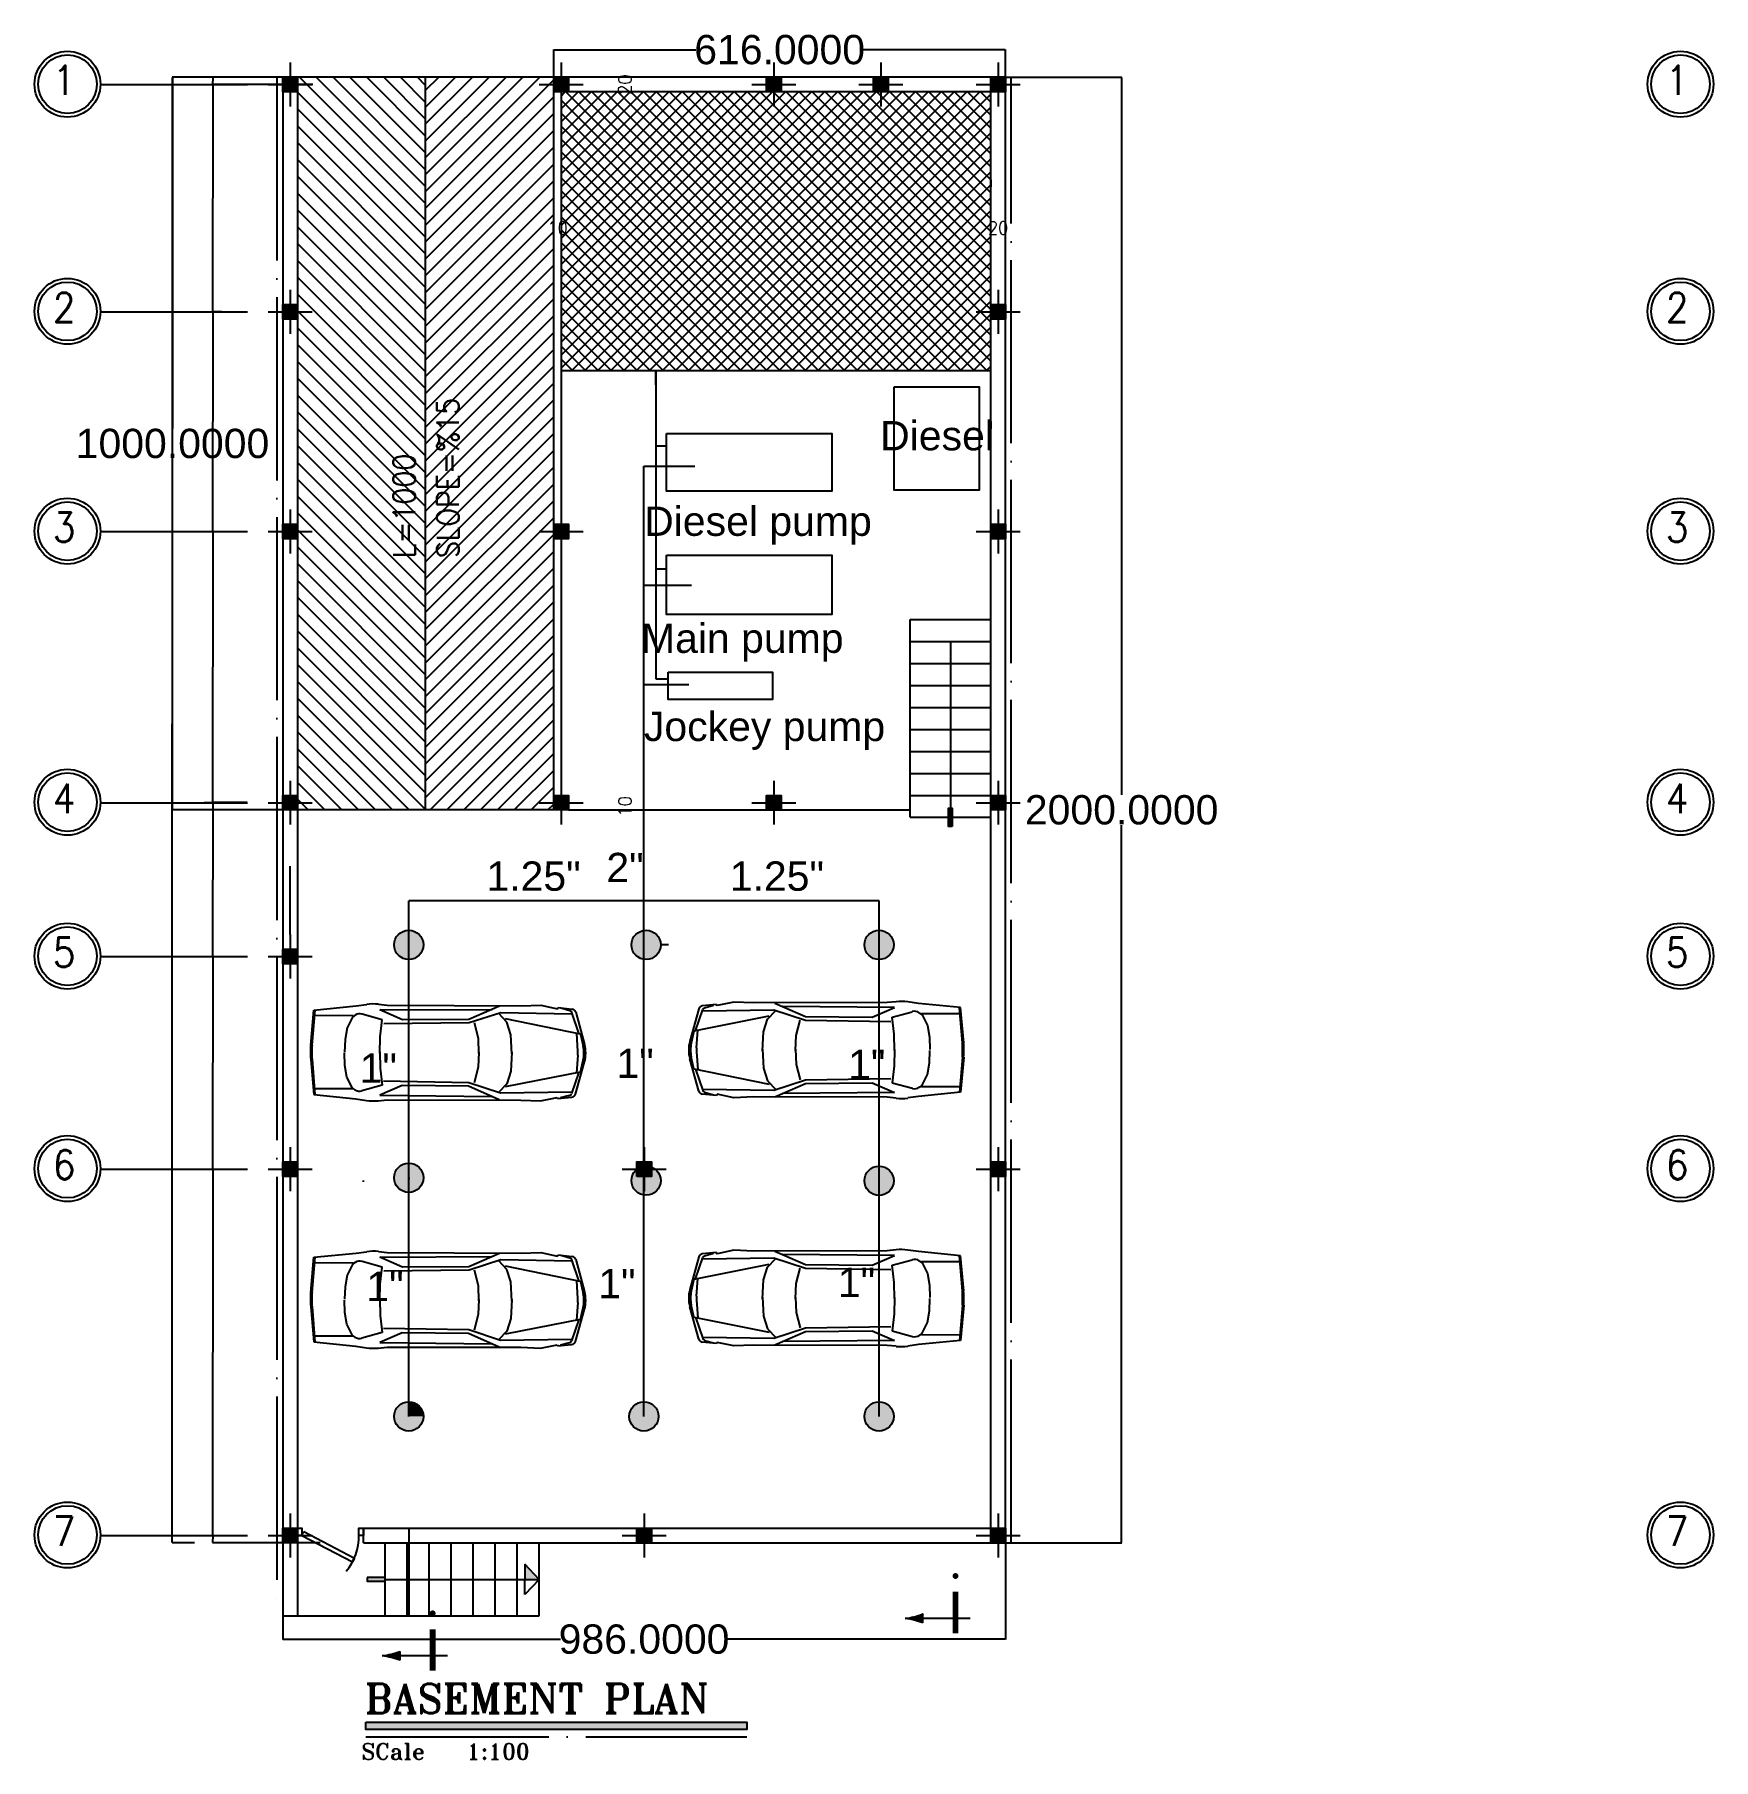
# Model space of a CAD drawing. Header units: millimetres. Extents: x 0 to 12169, y 6 to 10142.
# Drawn here: x 0 to 2291, y 3575 to 5929 of the extents above; entities that cross this region are included whole.
import ezdxf

# ---------------------------------------------------------------- set-up
doc = ezdxf.new("R2010")
doc.units = ezdxf.units.MM
doc.header["$LTSCALE"] = 50
doc.header["$MEASUREMENT"] = 0
doc.linetypes.add('AXIS', pattern=[6, 5, -0.5, 0, -0.5])
doc.linetypes.add('DASHED', pattern=[0.75, 0.5, -0.25])
for name, color, linetype in [('1', 8, 'AXIS'), ('10', 10, 'Continuous'), ('2', 4, 'Continuous'), ('33', 62, 'Continuous'), ('4', 136, 'Continuous'), ('5', 5, 'Continuous'), ('6', 60, 'Continuous'), ('CAR', 161, 'Continuous'), ('DIM', 8, 'Continuous'), ('DOR', 3, 'Continuous'), ('ETC', 2, 'Continuous'), ('HACH', 140, 'Continuous'), ('TXT', 2, 'Continuous'), ('TXT-1', 2, 'Continuous')]:
    doc.layers.add(name, color=color, linetype=linetype)
doc.styles.add('ROMANS', font='ROMANS.shx', dxfattribs={"width": 0.9})
doc.styles.add('ROMANT', font='romant', dxfattribs={"height": 20})
doc.styles.get("Standard").update_dxf_attribs({"font": 'arial.ttf'})
doc.dimstyles.new('dim1.100', dxfattribs={"dimscale": 100, "dimtxt": 0.18, "dimasz": 0.1, "dimexe": 0.1, "dimexo": 0.1, "dimgap": 0.09, "dimtad": 1, "dimzin": 12, "dimdsep": 46, "dimtxsty": 'ROMANS', "dimblk1": 'OBLIQUE', "dimblk2": 'OBLIQUE', "dimsah": 1, "dimcen": 0.1, "dimdle": 0.05, "dimclrd": 256, "dimclre": 12, "dimclrt": 4, "dimadec": 0, "dimazin": 0, "dimtfac": 1, "dimtix": 1, "dimtofl": 0, "dimtmove": 0, "dimatfit": 0, "dimldrblk": 'OBLIQUE', "dimfxl": 1, "dimtolj": 1, "dimtzin": 0, "dimarcsym": 0})
doc.dimstyles.get("Standard").update_dxf_attribs({"dimtxt": 0.18, "dimasz": 0.18, "dimexe": 0.18, "dimexo": 0.0625, "dimgap": 0.09, "dimtad": 0, "dimtih": 1, "dimtoh": 1, "dimdec": 4, "dimzin": 0, "dimdsep": 46, "dimtxsty": 'Standard', "dimcen": 0.09, "dimadec": 0, "dimazin": 0, "dimtfac": 1, "dimtdec": 4, "dimtofl": 0, "dimtmove": 0, "dimatfit": 3, "dimfxl": 1, "dimtolj": 1, "dimtzin": 0, "dimarcsym": 0})

# ---------------------------------------------------------------- blocks, each defined once
blk = doc.blocks.new('CARP5')
at = {"layer": 'CAR'}
for p, q in [((-150.4, 52.6), (-169.9, 50.6)), ((-166.7, 48.1), (-154.4, 51.5)), ((-149.8, 50.5), (-150.4, 52.6)), ((-127.1, 55.7), (-149.8, 51)), ((-100, 54.6), (-127.1, 55.7)), ((82.4, 55.1), (-100, 54.6)), ((-70.8, 54.3), (-28.9, 36.1)), ((92.4, 48.6), (-60.6, 49.9)), ((61.7, 35.2), (92.4, 48.6)), ((94.5, 56.3), (82.4, 55.1)), ((125.1, 53.9), (110.6, 56)), ((182.5, 48.2), (125.1, 53.9)), ((184.9, 0.1), (180.8, 48.1)), ((186.7, 0.1), (182.5, 48.2)), ((-174.7, 46.5), (-186.8, 2.3)), ((-183.3, 15.9), (-78.9, 36.9)), ((-179.4, 16.5), (-169.2, 45.7)), ((-169.4, 43.9), (-72.5, 45.4)), ((-86.3, 15.3), (-80.9, 32.6)), ((-80.9, 32.6), (-69.6, 44.3)), ((-72.5, 45.4), (-29.2, 31.2)), ((-42, 10.1), (-36.4, 31.3)), ((-29.2, 31.2), (87.3, 29.5)), ((-28.9, 36.1), (61.7, 35.2)), ((89.3, 35.1), (116.6, 42.7)), ((91.9, 11.8), (89.3, 35.1)), ((116.8, 42.8), (116.8, 42.8)), ((126.1, 41.3), (129.9, 38.8)), ((129.1, 40.3), (181.1, 40.4)), ((129.1, 40.3), (137.2, 24)), ((137.2, 24), (140, 8.1)), ((-181.4, 16.2), (-184.9, -0.1)), ((-177.7, -6.8), (-176.2, 17.3)), ((-87.8, -10.8), (-86.3, 15.3)), ((-42.8, -10.5), (-42, 10.1)), ((92.2, -10.3), (91.9, 11.8)), ((139.9, 8.1), (140.7, -9)), ((-174.7, -65.6), (-186.8, -21.5)), ((-181.4, -35.4), (-184.9, -19)), ((-177.7, -12.3), (-176.2, -36.4)), ((-87.8, -8.4), (-86.3, -34.5)), ((-42.8, -8.6), (-42, -29.2)), ((92.2, -8.9), (91.9, -31)), ((140, -27.2), (140.7, -10.1)), ((184.9, -19.3), (180.8, -67.3)), ((186.7, -19.3), (182.5, -67.3)), ((-183.3, -35), (-78.9, -56.1)), ((-179.4, -35.6), (-169.2, -64.9)), ((-86.3, -34.5), (-80.9, -51.7)), ((-42, -29.2), (-36.4, -50.4)), ((91.9, -31), (89.3, -54.3)), ((129.1, -59.4), (137.2, -43.1)), ((137.2, -43.1), (140, -27.2)), ((-150.4, -71.7), (-169.9, -69.7)), ((-169.4, -63), (-72.5, -64.5)), ((-166.7, -67.3), (-154.4, -70.7)), ((-149.8, -69.7), (-150.4, -71.7)), ((-127.1, -74.9), (-149.8, -70.1)), ((-80.9, -51.7), (-69.6, -63.5)), ((-72.5, -64.5), (-29.2, -50.3)), ((-70.8, -73.5), (-28.9, -55.2)), ((92.4, -67.7), (-60.6, -69)), ((-29.2, -50.3), (87.3, -48.6)), ((-28.9, -55.2), (61.7, -54.4)), ((61.7, -54.4), (92.4, -67.7)), ((89.3, -54.3), (116.8, -61.9)), ((182.5, -67.3), (125.1, -73)), ((126.1, -60.4), (129.9, -57.9)), ((129.1, -59.4), (181.1, -59.6)), ((-100, -73.7), (-127.1, -74.9)), ((82.4, -74.2), (-100, -73.7)), ((94.5, -75.4), (82.4, -74.2)), ((125.1, -73), (110.6, -75.1))]:
    blk.add_line(p, q, dxfattribs=at)
for centre, radius, start, end in [((-169.3, 45), 5.63, 95.8102, 164.6615), ((-165.7, 44.5), 3.75, 105.4862, 160.7894), ((101.1, -11), 67.6, 81.9284, 95.6257), ((119.9, 31.9), 11.3, 56.264, 106.8198), ((-143.4, -9.6), 45.1, 164.6615, 195.3385), ((72.7, -9.6), 112.6, 355.0592, 4.9408), ((74.5, -9.6), 112.6, 355.0592, 4.9408), ((-140.9, -9.6), 45.1, 167.9052, 192.0948), ((-132.7, -9.6), 45.1, 176.4735, 183.5265), ((-169.3, -64.1), 5.63, 195.3385, 264.1898), ((-165.7, -63.6), 3.75, 199.2106, 254.5138), ((119.9, -51.1), 11.3, 254.4694, 303.7359), ((101.1, -8.2), 67.6, 264.3743, 278.0716)]:
    blk.add_arc(centre, radius, start, end, dxfattribs=at)
blk = doc.blocks.new('*D54')
at = {"layer": 'DEFPOINTS', "color": 0, "transparency": 16777216}
for p in [(188, 5870.9), (218.3, 5870.9), (218.3, 3870.9)]:
    blk.add_point(p, dxfattribs=at)
at = {"layer": 'DIM', "color": 0, "lineweight": -2, "transparency": 16777216}
for p, q in [((218.2, 5870.9), (187.8, 5870.9)), ((188, 5870.7), (188, 4988.9)), ((188, 3871.1), (188, 4988.6)), ((218.2, 3870.9), (187.8, 3870.9))]:
    blk.add_line(p, q, dxfattribs=at)
at = {"layer": 'DIM', "color": 0, "transparency": 16777216}
for points in [[(188, 5870.7), (188.1, 5870.7), (188, 5870.9)], [(188, 3871.1), (188.1, 3871.1), (188, 3870.9)]]:
    blk.add_solid(points, dxfattribs=at)
at = {"layer": 'DIM', "color": 0, "transparency": 16777216, "insert": (188, 4988.8), "char_height": 0.18, "attachment_point": 5}
blk.add_mtext('\\A1;2000.0000', dxfattribs=at)
blk = doc.blocks.new('*D55')
at = {"layer": 'DEFPOINTS', "color": 0, "transparency": 16777216}
for p in [(231.7, 3880.9), (243.3, 3870.9), (390.1, 3870.9)]:
    blk.add_point(p, dxfattribs=at)
at = {"layer": 'DIM', "color": 0, "lineweight": -2, "transparency": 16777216}
for p, q in [((231.7, 3880.9), (243.4, 3880.9)), ((390, 3870.9), (243.1, 3870.9)), ((243.3, 3880.7), (243.3, 3876.1)), ((243.3, 3871.1), (243.3, 3875.7))]:
    blk.add_line(p, q, dxfattribs=at)
at = {"layer": 'DIM', "color": 0, "transparency": 16777216}
for points in [[(243.2, 3880.7), (243.3, 3880.7), (243.3, 3880.9)], [(243.2, 3871.1), (243.3, 3871.1), (243.3, 3870.9)]]:
    blk.add_solid(points, dxfattribs=at)
at = {"layer": 'DIM', "color": 0, "transparency": 16777216, "insert": (243.3, 3875.9), "char_height": 0.18, "attachment_point": 5}
blk.add_mtext('\\A1;10.0000', dxfattribs=at)
blk = doc.blocks.new('st')
at = {"layer": '2'}
h = blk.add_hatch(color=256, dxfattribs=at)
h.paths.add_polyline_path([(0, 10), (0, 0), (10, 0), (10, 10)])
h.paths.add_polyline_path([(-10, 10), (-10, 0), (0, 0), (0, 10)])
h.paths.add_polyline_path([(-10, 0), (-10, -10), (0, -10), (0, 0)])
h.paths.add_polyline_path([(0, 0), (0, -10), (10, -10), (10, 0)])
at = {"layer": '10'}
for p, q in [((0, 30), (0, -30)), ((-30, 0), (30, 0))]:
    blk.add_line(p, q, dxfattribs=at)
at = {"layer": '4'}
blk.add_lwpolyline([(-10, -10), (-10, 10), (10, 10), (10, -10)], close=True, dxfattribs=at)
blk = doc.blocks.new('*D56')
at = {"layer": 'DEFPOINTS', "color": 0, "transparency": 16777216}
for p in [(231.7, 4380.9), (231.7, 3880.9), (243.3, 3880.9)]:
    blk.add_point(p, dxfattribs=at)
at = {"layer": 'DIM', "color": 0, "lineweight": -2, "transparency": 16777216}
for p, q in [((231.7, 4380.9), (243.4, 4380.9)), ((243.3, 4380.7), (243.3, 4131.1)), ((243.3, 3881.1), (243.3, 4130.7)), ((231.7, 3880.9), (243.4, 3880.9))]:
    blk.add_line(p, q, dxfattribs=at)
at = {"layer": 'DIM', "color": 0, "transparency": 16777216}
for points in [[(243.2, 4380.7), (243.3, 4380.7), (243.3, 4380.9)], [(243.2, 3881.1), (243.3, 3881.1), (243.3, 3880.9)]]:
    blk.add_solid(points, dxfattribs=at)
at = {"layer": 'DIM', "color": 0, "transparency": 16777216, "insert": (243.3, 4130.9), "char_height": 0.18, "attachment_point": 5}
blk.add_mtext('\\A1;500.0000', dxfattribs=at)
blk = doc.blocks.new('*D57')
at = {"layer": 'DEFPOINTS', "color": 0, "transparency": 16777216}
for p in [(380.1, 5870.9), (243.3, 5860.9), (380.1, 5860.9)]:
    blk.add_point(p, dxfattribs=at)
at = {"layer": 'DIM', "color": 0, "lineweight": -2, "transparency": 16777216}
for p, q in [((380, 5870.9), (243.1, 5870.9)), ((243.3, 5870.7), (243.3, 5866.1)), ((243.3, 5861.1), (243.3, 5865.7)), ((380, 5860.9), (243.1, 5860.9))]:
    blk.add_line(p, q, dxfattribs=at)
at = {"layer": 'DIM', "color": 0, "transparency": 16777216}
for points in [[(243.2, 5870.7), (243.3, 5870.7), (243.3, 5870.9)], [(243.2, 5861.1), (243.3, 5861.1), (243.3, 5860.9)]]:
    blk.add_solid(points, dxfattribs=at)
at = {"layer": 'DIM', "color": 0, "transparency": 16777216, "insert": (243.3, 5865.9), "char_height": 0.18, "attachment_point": 5}
blk.add_mtext('\\A1;10.0000', dxfattribs=at)
blk = doc.blocks.new('*D60')
at = {"layer": 'DEFPOINTS', "color": 0, "transparency": 16777216}
for p in [(231.7, 5250.9), (231.7, 4880.9), (243.3, 4880.9)]:
    blk.add_point(p, dxfattribs=at)
at = {"layer": 'DIM', "color": 0, "lineweight": -2, "transparency": 16777216}
for p, q in [((231.7, 5250.9), (243.4, 5250.9)), ((243.3, 5250.7), (243.3, 5066.1)), ((243.3, 4881.1), (243.3, 5065.7)), ((231.7, 4880.9), (243.4, 4880.9))]:
    blk.add_line(p, q, dxfattribs=at)
at = {"layer": 'DIM', "color": 0, "transparency": 16777216}
for points in [[(243.2, 5250.7), (243.3, 5250.7), (243.3, 5250.9)], [(243.2, 4881.1), (243.3, 4881.1), (243.3, 4880.9)]]:
    blk.add_solid(points, dxfattribs=at)
at = {"layer": 'DIM', "color": 0, "transparency": 16777216, "insert": (243.3, 5065.9), "char_height": 0.18, "attachment_point": 5}
blk.add_mtext('\\A1;370.0000', dxfattribs=at)
blk = doc.blocks.new('*D242')
at = {"layer": 'DEFPOINTS', "color": 0, "transparency": 16777216}
for p in [(243.3, 4880.9), (290.5, 4880.9), (231.7, 4670.9)]:
    blk.add_point(p, dxfattribs=at)
at = {"layer": 'DIM', "color": 0, "lineweight": -2, "transparency": 16777216}
for p, q in [((290.5, 4880.9), (243.1, 4880.9)), ((243.3, 4880.7), (243.3, 4776.1)), ((243.3, 4671.1), (243.3, 4775.7)), ((231.7, 4670.9), (243.4, 4670.9))]:
    blk.add_line(p, q, dxfattribs=at)
at = {"layer": 'DIM', "color": 0, "transparency": 16777216}
for points in [[(243.2, 4880.7), (243.3, 4880.7), (243.3, 4880.9)], [(243.2, 4671.1), (243.3, 4671.1), (243.3, 4670.9)]]:
    blk.add_solid(points, dxfattribs=at)
at = {"layer": 'DIM', "color": 0, "transparency": 16777216, "insert": (243.3, 4775.9), "char_height": 0.18, "attachment_point": 5}
blk.add_mtext('\\A1;210.0000', dxfattribs=at)
blk = doc.blocks.new('*D243')
at = {"layer": 'DEFPOINTS', "color": 0, "transparency": 16777216}
for p in [(231.7, 4670.9), (231.7, 4380.9), (243.3, 4380.9)]:
    blk.add_point(p, dxfattribs=at)
at = {"layer": 'DIM', "color": 0, "lineweight": -2, "transparency": 16777216}
for p, q in [((231.7, 4670.9), (243.4, 4670.9)), ((243.3, 4670.7), (243.3, 4526.1)), ((243.3, 4381.1), (243.3, 4525.7)), ((231.7, 4380.9), (243.4, 4380.9))]:
    blk.add_line(p, q, dxfattribs=at)
at = {"layer": 'DIM', "color": 0, "transparency": 16777216}
for points in [[(243.2, 4670.7), (243.3, 4670.7), (243.3, 4670.9)], [(243.2, 4381.1), (243.3, 4381.1), (243.3, 4380.9)]]:
    blk.add_solid(points, dxfattribs=at)
at = {"layer": 'DIM', "color": 0, "transparency": 16777216, "insert": (243.3, 4525.9), "char_height": 0.18, "attachment_point": 5}
blk.add_mtext('\\A1;290.0000', dxfattribs=at)
blk = doc.blocks.new('*D82')
at = {"layer": 'DEFPOINTS', "color": 0, "transparency": 16777216}
for p in [(823.8, 5870.9), (823.8, 5850.9), (823.8, 5850.9)]:
    blk.add_point(p, dxfattribs=at)
at = {"layer": 'DIM', "color": 4, "transparency": 16777216, "insert": (805.8, 5860.9), "char_height": 18, "attachment_point": 5, "rotation": 90, "style": 'ROMANS'}
blk.add_mtext('\\A1;20', dxfattribs=at)
blk = doc.blocks.new('_OBLIQUE')
at = {"color": 0, "linetype": 'ByBlock'}
blk.add_line((-0.5, -0.5), (0.5, 0.5), dxfattribs=at)
blk = doc.blocks.new('*D83')
at = {"layer": 'DEFPOINTS', "color": 0, "transparency": 16777216}
for p in [(708.8, 5647.2), (718.8, 5647.2), (718.8, 5647.2)]:
    blk.add_point(p, dxfattribs=at)
at = {"layer": 'DIM', "color": 4, "transparency": 16777216, "insert": (713.8, 5665.2), "char_height": 18, "attachment_point": 5, "style": 'ROMANS'}
blk.add_mtext('\\A1;10', dxfattribs=at)
blk = doc.blocks.new('*D91')
at = {"layer": 'DEFPOINTS', "color": 0, "transparency": 16777216}
for p in [(1324.8, 5647.2), (1304.8, 5625.9), (1324.8, 5625.9)]:
    blk.add_point(p, dxfattribs=at)
at = {"layer": 'DIM', "color": 12, "lineweight": -2, "transparency": 16777216}
for p, q in [((1304.8, 5635.9), (1304.8, 5657.2)), ((1324.8, 5635.9), (1324.8, 5657.2))]:
    blk.add_line(p, q, dxfattribs=at)
at = {"layer": 'DIM', "color": 4, "transparency": 16777216, "insert": (1314.8, 5665.2), "char_height": 18, "attachment_point": 5, "style": 'ROMANS'}
blk.add_mtext('\\A1;20', dxfattribs=at)
blk = doc.blocks.new('*X9')
at = {"color": 0}
for p, q in [((-30826.72, -13257.761), (-30826.653, -13257.694)), ((-30826.712, -13257.739), (-30826.653, -13257.68)), ((-30826.705, -13257.718), (-30826.653, -13257.666)), ((-30826.699, -13257.697), (-30826.653, -13257.652)), ((-30826.693, -13257.677), (-30826.653, -13257.638)), ((-30826.687, -13257.658), (-30826.653, -13257.624)), ((-30826.682, -13257.639), (-30826.653, -13257.61)), ((-30826.678, -13257.62), (-30826.653, -13257.595)), ((-30826.674, -13257.601), (-30826.653, -13257.581)), ((-30826.729, -13257.784), (-30826.653, -13257.709)), ((-30826.699, -13257.783), (-30826.653, -13257.737)), ((-30826.685, -13257.783), (-30826.653, -13257.751))]:
    blk.add_line(p, q, dxfattribs=at)
blk = doc.blocks.new('SECL')
at = {"layer": 'ETC', "color": 6}
blk.add_line((20.2, -36.3), (-68.7, -36.3), dxfattribs=at)
at = {"layer": 'ETC'}
blk.add_line((-44.4, -42.4), (-44.4, -30.3), dxfattribs=at)
at = {"layer": 'ETC', "const_width": 4.04}
blk.add_lwpolyline([(0, 19.6, 1), (0, 23.6, 1)], format="xyb", close=True, dxfattribs=at)
at = {"layer": 'ETC', "const_width": 8.08}
blk.add_lwpolyline([(0, 0), (0, -56.5)], dxfattribs=at)
at = {"layer": 'ETC'}
for centre, start, end in [((-80.6, 62.8), 276.8503, 291.2221), ((-80.6, -135.5), 68.7779, 83.1497)]:
    blk.add_arc(centre, 99.8, start, end, dxfattribs=at)
at = {"layer": 'ETC', "yscale": 80.77655129844682, "zscale": 80.77655129844682, "rotation": 89.99999999999727}
for p, xscale in [((-1070962.4, -2490107.1), -80.77655129844682), ((-1070962.4, 2490034.4), 80.77655129844682)]:
    blk.add_blockref('*X9', p, dxfattribs=dict(at, xscale=xscale))
blk = doc.blocks.new('*D219')
at = {"layer": 'DEFPOINTS', "color": 0, "transparency": 16777216}
for p in [(243.3, 5860.9), (290.5, 5860.9), (255.8, 5550.9)]:
    blk.add_point(p, dxfattribs=at)
at = {"layer": 'DIM', "color": 0, "lineweight": -2, "transparency": 16777216}
for p, q in [((290.5, 5860.9), (243.1, 5860.9)), ((243.3, 5860.7), (243.3, 5706.1)), ((243.3, 5551.1), (243.3, 5705.7)), ((255.7, 5550.9), (243.1, 5550.9))]:
    blk.add_line(p, q, dxfattribs=at)
at = {"layer": 'DIM', "color": 0, "transparency": 16777216}
for points in [[(243.2, 5860.7), (243.3, 5860.7), (243.3, 5860.9)], [(243.2, 5551.1), (243.3, 5551.1), (243.3, 5550.9)]]:
    blk.add_solid(points, dxfattribs=at)
at = {"layer": 'DIM', "color": 0, "transparency": 16777216, "insert": (243.3, 5705.9), "char_height": 0.18, "attachment_point": 5}
blk.add_mtext('\\A1;310.0000', dxfattribs=at)
blk = doc.blocks.new('*D220')
at = {"layer": 'DEFPOINTS', "color": 0, "transparency": 16777216}
for p in [(255.8, 5550.9), (231.7, 5250.9), (243.3, 5250.9)]:
    blk.add_point(p, dxfattribs=at)
at = {"layer": 'DIM', "color": 0, "lineweight": -2, "transparency": 16777216}
for p, q in [((255.7, 5550.9), (243.1, 5550.9)), ((243.3, 5550.7), (243.3, 5401.1)), ((243.3, 5251.1), (243.3, 5400.7)), ((231.7, 5250.9), (243.4, 5250.9))]:
    blk.add_line(p, q, dxfattribs=at)
at = {"layer": 'DIM', "color": 0, "transparency": 16777216}
for points in [[(243.2, 5550.7), (243.3, 5550.7), (243.3, 5550.9)], [(243.2, 5251.1), (243.3, 5251.1), (243.3, 5250.9)]]:
    blk.add_solid(points, dxfattribs=at)
at = {"layer": 'DIM', "color": 0, "transparency": 16777216, "insert": (243.3, 5400.9), "char_height": 0.18, "attachment_point": 5}
blk.add_mtext('\\A1;300.0000', dxfattribs=at)
blk = doc.blocks.new('*D225')
at = {"layer": 'DEFPOINTS', "color": 0, "transparency": 16777216}
for p in [(823.8, 4880.9), (823.8, 4870.9), (823.8, 4870.9)]:
    blk.add_point(p, dxfattribs=at)
at = {"layer": 'DIM', "color": 4, "transparency": 16777216, "insert": (805.8, 4875.9), "char_height": 18, "attachment_point": 5, "rotation": 90, "style": 'ROMANS'}
blk.add_mtext('\\A1;10', dxfattribs=at)
blk = doc.blocks.new('D90')
at = {"layer": 'DOR'}
for p, q in [((-77.8, 41), (-75, 46.3)), ((-8.8, 4.7), (-77.8, 41)), ((-6, 10), (-75, 46.3)), ((-6, 10), (-8.8, 4.7))]:
    blk.add_line(p, q, dxfattribs=at)
for points in [[(-90, 10), (-84, 10), (-84, 0), (-90, 0)], [(-6, 10), (0, 10), (0, 0), (-6, 0)]]:
    blk.add_lwpolyline(points, close=True, dxfattribs=at)
at = {"layer": 'DOR', "color": 44}
blk.add_arc((-6, 10), 78, 141.0374, 180, dxfattribs=at)
blk = doc.blocks.new('*D255')
at = {"color": 0, "lineweight": -2, "transparency": 16777216}
for p, q in [((1324.9, 5870.9), (1483.6, 5870.9)), ((1483.4, 5870.7), (1483.4, 4891.4)), ((1483.4, 3871.1), (1483.4, 4850.4)), ((1324.9, 3870.9), (1483.6, 3870.9))]:
    blk.add_line(p, q, dxfattribs=at)
at = {"color": 0, "transparency": 16777216}
for points in [[(1483.4, 5870.7), (1483.5, 5870.7), (1483.4, 5870.9)], [(1483.4, 3871.1), (1483.5, 3871.1), (1483.4, 3870.9)]]:
    blk.add_solid(points, dxfattribs=at)
at = {"layer": 'DEFPOINTS', "color": 0, "transparency": 16777216}
for p in [(1324.8, 5870.9), (1483.4, 5870.9), (1324.8, 3870.9)]:
    blk.add_point(p, dxfattribs=at)
at = {"color": 0, "transparency": 16777216, "insert": (1483.4, 4870.9), "char_height": 0.18, "attachment_point": 5}
blk.add_mtext('\\A1;{\\H222.22222x;2000.0000}', dxfattribs=at)
blk = doc.blocks.new('*D256')
at = {"color": 0, "lineweight": -2, "transparency": 16777216}
for p, q in [((338.8, 3870.8), (338.8, 3738.9)), ((1324.8, 3870.8), (1324.8, 3738.9)), ((339, 3739.1), (717.7, 3739.1)), ((1324.6, 3739.1), (945.9, 3739.1))]:
    blk.add_line(p, q, dxfattribs=at)
at = {"color": 0, "transparency": 16777216}
for points in [[(339, 3739.1), (339, 3739.1), (338.8, 3739.1)], [(1324.6, 3739.1), (1324.6, 3739.1), (1324.8, 3739.1)]]:
    blk.add_solid(points, dxfattribs=at)
at = {"layer": 'DEFPOINTS', "color": 0, "transparency": 16777216}
for p in [(338.8, 3870.9), (1324.8, 3870.9), (338.8, 3739.1)]:
    blk.add_point(p, dxfattribs=at)
at = {"color": 0, "transparency": 16777216, "insert": (831.8, 3739.1), "char_height": 0.18, "attachment_point": 5}
blk.add_mtext('\\A1;{\\H222.22222x;986.0000}', dxfattribs=at)
blk = doc.blocks.new('*D257')
at = {"color": 0, "lineweight": -2, "transparency": 16777216}
for p, q in [((708.8, 5871), (708.8, 5908.6)), ((709, 5908.4), (902.6, 5908.4)), ((1324.6, 5908.4), (1131, 5908.4)), ((1324.8, 5871), (1324.8, 5908.6))]:
    blk.add_line(p, q, dxfattribs=at)
at = {"color": 0, "transparency": 16777216}
for points in [[(709, 5908.4), (709, 5908.3), (708.8, 5908.4)], [(1324.6, 5908.4), (1324.6, 5908.3), (1324.8, 5908.4)]]:
    blk.add_solid(points, dxfattribs=at)
at = {"layer": 'DEFPOINTS', "color": 0, "transparency": 16777216}
for p in [(1324.8, 5908.4), (708.8, 5870.9), (1324.8, 5870.9)]:
    blk.add_point(p, dxfattribs=at)
at = {"color": 0, "transparency": 16777216, "insert": (1016.8, 5908.4), "char_height": 0.18, "attachment_point": 5}
blk.add_mtext('\\A1;{\\H222.22222x;616.0000}', dxfattribs=at)
blk = doc.blocks.new('*D258')
at = {"color": 0, "lineweight": -2, "transparency": 16777216}
for p, q in [((338.7, 5870.9), (188.2, 5870.9)), ((188.4, 5870.7), (188.4, 5391.4)), ((188.4, 4871.1), (188.4, 5350.4)), ((338.7, 4870.9), (188.2, 4870.9))]:
    blk.add_line(p, q, dxfattribs=at)
at = {"color": 0, "transparency": 16777216}
for points in [[(188.4, 5870.7), (188.4, 5870.7), (188.4, 5870.9)], [(188.4, 4871.1), (188.4, 4871.1), (188.4, 4870.9)]]:
    blk.add_solid(points, dxfattribs=at)
at = {"layer": 'DEFPOINTS', "color": 0, "transparency": 16777216}
for p in [(188.4, 5870.9), (338.8, 5870.9), (338.8, 4870.9)]:
    blk.add_point(p, dxfattribs=at)
at = {"color": 0, "transparency": 16777216, "insert": (188.4, 5370.9), "char_height": 0.18, "attachment_point": 5}
blk.add_mtext('\\A1;{\\H222.22222x;1000.0000}', dxfattribs=at)

msp = doc.modelspace()

# ---------------------------------------------------------------- hatches: boundary and pattern name
at = {"ltscale": 50, "true_color": 0x7aafdf}
h = msp.add_hatch(dxfattribs=at)
h.set_pattern_fill('ANSI37', color=143, scale=100)
h.paths.add_polyline_path([(1304.78784, 5850.88849), (718.78784, 5850.88849), (718.78784, 5470.88849), (1304.78784, 5470.88849)])
at = {"true_color": 0xcd2027}
h = msp.add_hatch(color=242, dxfattribs=at)
h.dxf.hatch_style = 1
h.paths.add_polyline_path([(530.78784, 4686.84849, 1), (490.78784, 4686.84849, 1)])
h.paths.add_polyline_path([(814.53784, 4686.84849, 1), (854.53784, 4686.84849, 1)])
h.paths.add_polyline_path([(1132.38784, 4686.84849, 1), (1172.38784, 4686.84849, 1)])
h.paths.add_polyline_path([(821.78784, 4370.88849), (821.78784, 4380.47749, 0.2235005875), (814.53784, 4365.06849, 1), (854.53784, 4365.06849, 0.2321510879), (846.77417, 4380.88849), (841.78784, 4380.88849), (841.78784, 4370.88849)])
h.paths.add_polyline_path([(841.78784, 4383.70816), (841.78784, 4380.88849), (846.77417, 4380.88849, 0.0719753094)])
h.paths.add_polyline_path([(841.78784, 4380.88849), (831.78784, 4380.88849), (831.78784, 4370.88849), (841.78784, 4370.88849)], flags=17)
h.paths.add_polyline_path([(831.78784, 4380.88849), (822.30152, 4380.88849, 0.008223801), (821.78784, 4380.47749), (821.78784, 4370.88849), (831.78784, 4370.88849)], flags=17)
h.paths.add_polyline_path([(1172.38784, 4364.8932, 0.0215620542), (1172.31353, 4366.61576), (1132.46216, 4363.17064, 0.9577861097)])
h.paths.add_polyline_path([(1172.31353, 4366.61576, 0.0217193533), (1172.08896, 4368.33791), (1132.38785, 4364.90605, 0.0217227672), (1132.46216, 4363.17064)])
h.paths.add_polyline_path([(1132.38785, 4364.90605), (1172.08896, 4368.33791, 0.9166953846)])
h.paths.add_polyline_path([(1150.56556, 4063.20529, 0.2487670872), (1134.87743, 4052.95209), (1135.18882, 4033.08097, 0.3486375951), (1158.42552, 4024.22159)])
h.paths.add_polyline_path([(1150.56556, 4063.20529), (1158.42552, 4024.22159, 0.3269915149), (1172.38784, 4043.28849, 0.4411970366)])
h = msp.add_hatch(color=256)
h.dxf.hatch_style = 1
h.paths.add_polyline_path([(510.78784, 4389.00509, 0.4142135624), (490.78784, 4369.00509, 0.4142135624), (510.78784, 4349.00509)])
h = msp.add_hatch(color=242, dxfattribs=at)
h.dxf.hatch_style = 1
h.paths.add_polyline_path([(1134.87743, 4052.95209, 0.1267431062), (1132.38784, 4043.28849, 0.1347116035), (1135.18882, 4033.08097)])
h.paths.add_polyline_path([(851.58784, 4043.28849, 1), (811.58784, 4043.28849, 1)])
h.paths.add_polyline_path([(530.78784, 4043.28849, 1), (490.78784, 4043.28849, 1)])
h.paths.add_polyline_path([(490.78784, 4369.00509, 1), (530.78784, 4369.00509, 1)])
h = msp.add_hatch(color=242, dxfattribs=at)
h.dxf.hatch_style = 1
h.paths.add_polyline_path([(490.78784, 4369.00509, 1), (530.78784, 4369.00509, 1)])
h = msp.add_hatch(color=242, dxfattribs=at)
h.dxf.hatch_style = 1
h.paths.add_polyline_path([(814.53784, 4365.06849, 1), (854.53784, 4365.06849, 1)])
h = msp.add_hatch(color=256)
h.dxf.hatch_style = 1
h.paths.add_polyline_path([(510.78784, 4063.28849, 0.4142135624), (490.78784, 4043.28849, 1), (530.78784, 4043.28849), (510.78784, 4043.28849)], flags=0)
h.paths.add_polyline_path([(510.78784, 4063.28849), (510.78784, 4043.28849), (530.78784, 4043.28849, 0.4142135624)], flags=0)
h = msp.add_hatch(color=242, dxfattribs=at)
h.dxf.hatch_style = 1
h.paths.add_polyline_path([(510.78784, 4063.28849), (510.78784, 4043.28849), (530.78784, 4043.28849, 0.4142135624)], flags=17)
at = {"layer": '10'}
h = msp.add_hatch(dxfattribs=at)
h.set_pattern_fill('ANSI31', color=256, scale=130, angle=90, style=0)
h.set_pattern_definition([(135, (16175.576, -4565.538), (-11.490485, -11.490485), [])])
h.paths.add_polyline_path([(533.78784, 5870.88849), (358.78784, 5870.88849), (358.78784, 5850.88849), (358.78784, 4870.88849), (533.78784, 4870.88849)])
h.paths.add_polyline_path([(526.84736, 5212.35842), (526.84736, 5376.50128), (481.84736, 5376.50128), (481.84736, 5212.35842)], flags=24)
h = msp.add_hatch(dxfattribs=at)
h.set_pattern_fill('ANSI31', color=256, scale=130, style=0)
h.set_pattern_definition([(45, (16175.576, -4565.538), (-11.490485, 11.490485), [])])
h.paths.add_polyline_path([(708.78784, 5870.88849), (533.78784, 5870.88849), (533.78784, 4870.88849), (708.78784, 4870.88849), (708.78784, 5470.88849)])
h.paths.add_polyline_path([(586.72738, 5211.07271), (586.72738, 5461.35842), (541.72738, 5461.35842), (541.72738, 5211.07271)], flags=24)
at = {"layer": '6'}
msp.add_hatch(color=256, dxfattribs=at).paths.add_polyline_path([(1252.28784, 4848.38849), (1247.28784, 4848.38849), (1247.28784, 4873.38849), (1252.28784, 4873.38849)])
h = msp.add_hatch(color=256, dxfattribs=at)
h.paths.add_polyline_path([(669.08283, 3841.56195), (669.08283, 3820.88849), (688.78784, 3820.88849)])
h.paths.add_polyline_path([(453.78784, 3823.38849), (453.78784, 3818.38849), (478.78784, 3818.38849), (478.78784, 3823.38849)])
at = {"layer": 'HACH'}
msp.add_hatch(color=256, dxfattribs=at).paths.add_polyline_path([(452.03491, 3626.0098), (972.00918, 3626.0098), (972.00918, 3616.0098), (452.03491, 3616.0098)])

# ---------------------------------------------------------------- linework, layer by layer
for p, q in [((338.78784, 5870.88849), (338.78784, 3770.88849)), ((358.78784, 5870.88849), (338.78784, 5870.88849)), ((358.78784, 5870.88849), (358.78784, 3770.88849)), ((1324.78784, 5870.88849), (708.78784, 5870.88849)), ((708.78784, 4870.88849), (708.78784, 5870.88849)), ((1164.78784, 5870.88849), (1164.78784, 5850.88849)), ((1324.78784, 3870.88849), (1324.78784, 5870.88849)), ((718.78784, 5850.88849), (718.78784, 5730.88849)), ((868.78784, 5850.88849), (718.78784, 5850.88849)), ((718.78784, 5850.88849), (718.78784, 4890.88849)), ((878.78784, 5850.88849), (868.78784, 5850.88849)), ((1304.78784, 5850.88849), (878.78784, 5850.88849)), ((1304.78784, 5730.88849), (1304.78784, 5850.88849)), ((718.78784, 5720.88849), (718.78784, 5610.88849)), ((1304.78784, 5730.88849), (1304.78784, 5721.19375)), ((1304.78784, 5550.88849), (1304.78784, 5720.88849)), ((718.78784, 5600.88849), (718.78784, 5480.88849)), ((1304.78784, 5400.88849), (1304.78784, 5540.88849)), ((718.78784, 5470.88849), (718.78784, 5330.88849)), ((1304.78784, 5400.88849), (1304.78784, 5390.88849)), ((1304.78784, 3890.88849), (1304.78784, 5390.88849)), ((718.78784, 5320.88849), (718.78784, 5180.88849)), ((718.78784, 5170.88849), (718.78784, 5030.88849)), ((1194.78784, 4990.88849), (1194.78784, 5130.88849)), ((718.78784, 5020.88849), (718.78784, 4880.88849)), ((448.78784, 4363.48574), (448.78784, 4365.22755)), ((510.78784, 4369.00509), (510.78784, 4367.26336)), ((448.78784, 3890.88849), (1304.78784, 3890.88849)), ((448.78784, 3870.88849), (448.78784, 3890.88849)), ((510.78784, 3890.88849), (510.78784, 3770.88849)), ((448.78784, 3870.88849), (1324.78784, 3870.88849)), ((338.78784, 3770.88849), (358.78784, 3770.88849))]:
    msp.add_line(p, q)
at = {"color": 240, "ltscale": 50, "true_color": 0xed1f24}
for p, q in [((848.05553, 5451.35056), (848.05553, 5470.88849)), ((848.05553, 5470.88849), (848.05553, 5049.80544)), ((848.05553, 5367.66982), (862.59224, 5367.66982)), ((831.58784, 4938.50307), (831.58784, 5340.00408)), ((831.58784, 5340.00408), (900.84714, 5340.00408)), ((848.05553, 5200.22793), (862.59224, 5200.22793)), ((896.60539, 5177.25348), (831.58784, 5177.25348)), ((1194.78784, 4870.88849), (1194.78784, 5130.88849)), ((1194.78784, 5130.88849), (1304.78784, 5130.88849)), ((892.80404, 5041.8919), (831.58784, 5041.8919)), ((848.05553, 5049.80544), (864.78144, 5049.80544)), ((831.58784, 4870.88849), (831.58784, 4938.50307)), ((728.78784, 4870.88849), (1194.78784, 4870.88849)), ((831.58784, 4043.28849), (831.58784, 4870.88849)), ((1152.38784, 4746.84849), (510.78784, 4746.84849)), ((510.78784, 4686.84849), (510.78784, 4746.84849)), ((1152.38784, 4686.84849), (1152.38784, 4746.84849)), ((510.78784, 4043.28849), (510.78784, 4686.84849)), ((1152.38784, 4686.84849), (1152.38784, 4701.84849)), ((1152.38784, 4043.28849), (1152.38784, 4686.84849))]:
    msp.add_line(p, q, dxfattribs=at)
at = {"color": 242, "true_color": 0xcd2027}
msp.add_line((865.28784, 4686.84849), (854.53784, 4686.84849), dxfattribs=at)
at = {"color": 240, "ltscale": 50, "true_color": 0xed1f24}
for points in [[(1304.78784, 5850.88849), (718.78784, 5850.88849), (718.78784, 5470.88849), (1304.78784, 5470.88849)], [(1173.0542, 5448.36975), (1289.07454, 5448.36975), (1289.07454, 5307.51594), (1173.0542, 5307.51594)], [(862.59224, 5384.86789), (1088.08544, 5384.86789), (1088.08544, 5306.10864), (862.59224, 5306.10864)], [(862.59224, 5218.5986), (1088.08544, 5218.5986), (1088.08544, 5137.6517), (862.59224, 5137.6517)], [(864.78144, 5058.89263), (1007.08291, 5058.89263), (1007.08291, 5021.70092), (864.78144, 5021.70092)]]:
    msp.add_lwpolyline(points, close=True, dxfattribs=at)
at = {"color": 240, "true_color": 0xed1f24}
for centre in [(510.78784, 4686.84849), (834.53784, 4686.84849), (1152.38784, 4686.84849), (510.78784, 4369.00509), (834.53784, 4365.06849), (1152.38784, 4364.8932), (510.78784, 4043.28849), (831.58784, 4043.28849), (1152.38784, 4043.28849)]:
    msp.add_circle(centre, 20, dxfattribs=at)
at = {"layer": '1'}
for p, q in [((330.78784, 5870.88849), (330.78784, 3770.88849)), ((1332.78784, 3870.88849), (1332.78784, 5870.88849)), ((452.03491, 3606.0098), (972.00918, 3606.0098))]:
    msp.add_line(p, q, dxfattribs=at)
at = {"layer": '10'}
for centre in [(45.13985, 5861.43785), (2245.88868, 5861.43785), (45.13985, 5551.43785), (2245.88868, 5551.43785), (45.13985, 5251.43785), (2245.88868, 5251.43785), (45.13985, 4881.43785), (2245.88868, 4881.43785), (45.13985, 4671.43785), (2245.88868, 4671.43785), (45.13985, 4381.43785), (2245.88868, 4381.43785), (45.13985, 3881.43785), (2245.88868, 3881.43785)]:
    msp.add_circle(centre, 40, dxfattribs=at)
at = {"layer": '2'}
for p, q in [((708.78784, 5870.88849), (358.78784, 5870.88849)), ((533.78784, 4870.88849), (533.78784, 5870.88849)), ((90.27531, 5860.88849), (290.52931, 5860.88849)), ((90.27531, 5550.88849), (290.52931, 5550.88849)), ((90.27531, 5250.88849), (290.52931, 5250.88849)), ((1194.78784, 5100.88849), (1304.78784, 5100.88849)), ((1194.78784, 5070.88849), (1304.78784, 5070.88849)), ((1194.78784, 5040.88849), (1304.78784, 5040.88849)), ((1194.78784, 5010.88849), (1304.78784, 5010.88849)), ((1194.78784, 4860.88849), (1194.78784, 4990.88849)), ((1194.78784, 4980.88849), (1304.78784, 4980.88849)), ((1194.78784, 4950.88849), (1304.78784, 4950.88849)), ((1194.78784, 4920.88849), (1304.78784, 4920.88849)), ((90.27531, 4880.88849), (290.52931, 4880.88849)), ((1194.78784, 4890.88849), (1304.78784, 4890.88849)), ((708.78784, 4870.88849), (358.78784, 4870.88849)), ((708.78784, 4870.88849), (708.78784, 4870.88849)), ((1194.78784, 4860.88849), (1304.78784, 4860.88849)), ((90.27531, 4670.88849), (290.52931, 4670.88849)), ((90.27531, 4380.88849), (290.52931, 4380.88849)), ((90.27531, 3880.88849), (290.52931, 3880.88849)), ((478.78784, 3770.88849), (478.78784, 3870.88849)), ((508.78784, 3770.88849), (508.78784, 3870.88849)), ((538.78784, 3770.88849), (538.78784, 3870.88849)), ((568.78784, 3770.88849), (568.78784, 3870.88849)), ((598.78784, 3770.88849), (598.78784, 3870.88849)), ((628.78784, 3770.88849), (628.78784, 3870.88849)), ((658.78784, 3770.88849), (658.78784, 3870.88849)), ((688.78784, 3770.88849), (688.78784, 3870.88849)), ((358.78784, 3770.88849), (688.78784, 3770.88849))]:
    msp.add_line(p, q, dxfattribs=at)
at = {"layer": '2', "linetype": 'DASHED'}
msp.add_line((1194.78784, 5130.88849), (1304.78784, 5130.88849), dxfattribs=at)
at = {"layer": '2'}
for centre in [(45.13985, 5861.43785), (2245.88868, 5861.43785), (45.13985, 5551.43785), (2245.88868, 5551.43785), (45.13985, 5251.43785), (2245.88868, 5251.43785), (45.13985, 4881.43785), (2245.88868, 4881.43785), (45.13985, 4671.43785), (2245.88868, 4671.43785), (45.13985, 4381.43785), (2245.88868, 4381.43785), (45.13985, 3881.43785), (2245.88868, 3881.43785)]:
    msp.add_circle(centre, 45, dxfattribs=at)
at = {"layer": '33'}
msp.add_line((1249.78784, 5100.88849), (1249.78784, 4860.88849), dxfattribs=at)
at = {"layer": '6'}
for p, q in [((669.08283, 3841.56195), (669.08283, 3820.88849)), ((688.78784, 3820.88849), (669.08283, 3841.56195)), ((478.78784, 3820.88849), (688.78784, 3820.88849)), ((688.78784, 3820.88849), (669.08283, 3800.21502)), ((669.08283, 3800.21502), (669.08283, 3820.88849))]:
    msp.add_line(p, q, dxfattribs=at)
for points in [[(1252.28784, 4848.38849), (1247.28784, 4848.38849), (1247.28784, 4873.38849), (1252.28784, 4873.38849)], [(453.78784, 3823.38849), (453.78784, 3818.38849), (478.78784, 3818.38849), (478.78784, 3823.38849)]]:
    msp.add_lwpolyline(points, close=True, dxfattribs=at)
at = {"layer": 'DIM'}
msp.add_line((348.78784, 4700.88849), (348.78784, 4794.28762), dxfattribs=at)
at = {"layer": 'HACH'}
msp.add_lwpolyline([(452.03491, 3626.0098), (972.00918, 3626.0098), (972.00918, 3616.0098), (452.03491, 3616.0098)], close=True, dxfattribs=at)

# ---------------------------------------------------------------- block references
at = {"layer": '5'}
for p in [(348.78784, 5860.88849), (718.78784, 5860.88849), (1008.78784, 5860.88849), (1154.78784, 5860.88849), (1314.78784, 5860.88849), (348.78784, 5550.88849), (1314.78784, 5550.88849), (348.78784, 5250.88849), (718.78784, 5250.88849), (1314.78784, 5250.88849), (348.78784, 4880.88849), (718.78784, 4880.88849), (1008.78784, 4880.88849), (1314.78784, 4880.88849), (348.78784, 4670.88849), (348.78784, 4380.88849), (831.78784, 4380.88849), (1314.78784, 4380.88849), (348.78784, 3880.88849), (831.78784, 3880.88849), (1314.78784, 3880.88849)]:
    msp.add_blockref('st', p, dxfattribs=at)
at = {"layer": '5', "rotation": 180}
msp.add_blockref('D90', (358.78784, 3890.88849), dxfattribs=at)
at = {"layer": 'CAR', "rotation": 179.8115445266713}
for p in [(563.67458, 4530.02512), (563.67458, 4192.50136)]:
    msp.add_blockref('CARP5', p, dxfattribs=at)
at = {"layer": 'CAR'}
for p in [(1081.15733, 4552.94238), (1081.15733, 4214.37445)]:
    msp.add_blockref('CARP5', p, dxfattribs=at)
at = {"layer": 'ETC'}
for p in [(1256.71302, 3803.91084), (543.3217, 3752.85752)]:
    msp.add_blockref('SECL', p, dxfattribs=at)

# ---------------------------------------------------------------- texts
at = {"color": 242, "ltscale": 50, "true_color": 0xcd2027, "char_height": 40, "attachment_point": 1}
for s, width, heights, insert in [('{\\C256;\\c16777215;Diesel }', 347.216056, [41.2003], (1153.8771, 5401.73938)), ('{\\C256;\\c16777215;Diesel pump}', 347.216056, [41.2003], (831.94259, 5285.01539)), ('{\\C256;\\c16777215;Main pump}', 347.216056, [41.2003], (827.56417, 5125.31196)), ('{\\C256;\\c16777215;Jockey pump}', 347.216056, [41.2003], (831.58784, 5004.98553)), ('{\\C256;\\c16777215;2"}', 178.6433628, [0], (780.34286, 4812.40268)), ('{\\C256;\\c16777215;1.25"}', 178.6433628, [0], (616.7438, 4800.67708)), ('{\\C256;\\c16777215;1.25"}', 178.6433628, [0], (948.7342, 4800.67708)), ('{\\C256;\\c16777215;1"}', 178.6433628, [0], (794.11274, 4545.17403)), ('{\\C256;\\c16777215;1"}', 178.6433628, [0], (443.70554, 4538.67341)), ('{\\C256;\\c16777215;1"}', 178.6433628, [0], (1110.19872, 4543.6274)), ('{\\C256;\\c16777215;1"}', 178.6433628, [0], (452.8861, 4240.60169)), ('{\\C256;\\c16777215;1"}', 178.6433628, [0], (769.31251, 4244.42192)), ('{\\C256;\\c16777215;1"}', 178.6433628, [0], (1096.225, 4246.17493))]:
    msp.add_mtext_dynamic_manual_height_columns(s, width=width, gutter_width=1, heights=heights, dxfattribs=dict(at, insert=insert))
at = {"layer": 'DIM', "style": 'ROMANS', "width": 0.9}
for s, p in [('1', (25.13679, 5846.78318)), ('1', (2225.88562, 5846.78318)), ('2', (25.13679, 5536.78318)), ('2', (2225.88562, 5536.78318)), ('3', (25.13679, 5236.78318)), ('3', (2225.88562, 5236.78318)), ('4', (25.13679, 4866.78318)), ('4', (2225.88562, 4866.78318)), ('5', (25.13679, 4656.78318)), ('5', (2225.88562, 4656.78318)), ('6', (25.13679, 4366.78318)), ('6', (2225.88562, 4366.78318)), ('7', (25.13679, 3866.78318)), ('7', (2225.88562, 3866.78318))]:
    msp.add_text(s, height=40, dxfattribs=at).set_placement(p)
at = {"layer": 'TXT', "style": 'ROMANT'}
msp.add_text('BASEMENT PLAN', height=40, dxfattribs=at).set_placement((450.77565, 3638.18182))
at = {"layer": 'TXT-1', "style": 'ROMANS', "width": 0.9}
for s, p in [('SLOPE=%15', (579.22738, 5214.71557)), ('L=1000', (519.34736, 5214.71557))]:
    msp.add_text(s, height=30, rotation=90, dxfattribs=at).set_placement(p)
at = {"layer": 'TXT-1', "color": 125, "linetype": 'Continuous', "style": 'ROMANT'}
msp.add_text('SCale   1:100', height=22.05, dxfattribs=at).set_placement((446.02149, 3575.03712))

# ---------------------------------------------------------------- dimensions: what is measured, and where the dimension line sits
for base, p1, p2, picture, middle in [((1324.78784, 5908.37767), (708.78784, 5870.88849), (1324.78784, 5870.88849), '*D257', (1016.78784, 5908.37767)), ((338.78784, 3739.0839), (1324.78784, 3870.88849), (338.78784, 3870.88849), '*D256', (831.78784, 3739.0839))]:
    dim = msp.add_linear_dim(base=base, p1=p1, p2=p2, text='{\\H222.22222x;<>}', dimstyle='Standard')
    dim.commit()
    dim.dimension.update_dxf_attribs({"geometry": picture, "text_midpoint": middle})
for base, p1, p2, picture, middle in [((188.40326, 5870.88849), (338.78784, 4870.88849), (338.78784, 5870.88849), '*D258', (188.40326, 5370.88849)), ((1483.42408, 5870.88849), (1324.78784, 3870.88849), (1324.78784, 5870.88849), '*D255', (1483.42408, 4870.88849))]:
    dim = msp.add_linear_dim(base=base, p1=p1, p2=p2, angle=90, text='{\\H222.22222x;<>}', dimstyle='Standard')
    dim.commit()
    dim.dimension.update_dxf_attribs({"geometry": picture, "text_midpoint": middle})
at = {"layer": 'DIM'}
dim = msp.add_linear_dim(base=(188.02326, 5870.88849), p1=(218.26811, 3870.88849), p2=(218.26811, 5870.88849), angle=90, dimstyle='Standard', dxfattribs=at)
dim.commit()
dim.dimension.update_dxf_attribs({"geometry": '*D54', "text_midpoint": (188.02326, 4988.76569), "dimtype": 160})
for base, p1, p2, dimstyle, picture, middle in [((243.26811, 5860.88849), (380.05672, 5870.88849), (380.05672, 5860.88849), 'Standard', '*D57', (243.26811, 5865.88849)), ((823.84283, 5850.88849), (823.84283, 5870.88849), (823.84283, 5850.88849), 'dim1.100', '*D82', (805.84283, 5860.88849)), ((243.26811, 5860.88849), (255.76811, 5550.88849), (290.52931, 5860.88849), 'Standard', '*D219', (243.26811, 5705.88849)), ((243.26811, 5250.88849), (255.76811, 5550.88849), (231.67119, 5250.88849), 'Standard', '*D220', (243.26811, 5400.88849)), ((243.26811, 4880.88849), (231.67119, 5250.88849), (231.67119, 4880.88849), 'Standard', '*D60', (243.26811, 5065.88849)), ((243.26811, 4880.88849), (231.67119, 4670.88849), (290.52931, 4880.88849), 'Standard', '*D242', (243.26811, 4775.88849)), ((243.26811, 4380.88849), (231.67119, 4670.88849), (231.67119, 4380.88849), 'Standard', '*D243', (243.26811, 4525.88849)), ((243.26811, 3880.88849), (231.67119, 4380.88849), (231.67119, 3880.88849), 'Standard', '*D56', (243.26811, 4130.88849)), ((243.26811, 3870.88849), (231.67119, 3880.88849), (390.05672, 3870.88849), 'Standard', '*D55', (243.26811, 3875.88849))]:
    dim = msp.add_linear_dim(base=base, p1=p1, p2=p2, angle=90, dimstyle=dimstyle, dxfattribs=at)
    dim.commit()
    dim.dimension.update_dxf_attribs({"geometry": picture, "text_midpoint": middle})
dim = msp.add_linear_dim(base=(718.78784, 5647.22916), p1=(708.78784, 5647.22916), p2=(718.78784, 5647.22916), dimstyle='dim1.100', dxfattribs=at)
dim.commit()
dim.dimension.update_dxf_attribs({"geometry": '*D83', "text_midpoint": (713.78784, 5665.22916)})
dim = msp.add_linear_dim(base=(1324.78784, 5647.22916), p1=(1304.78784, 5625.88849), p2=(1324.78784, 5625.88849), dimstyle='dim1.100', override={"dimtmove": 1, "dimatfit": 3}, dxfattribs=at)
dim.commit()
dim.dimension.update_dxf_attribs({"geometry": '*D91', "text_midpoint": (1314.78784, 5665.22916)})
dim = msp.add_linear_dim(base=(823.84283, 4870.88849), p1=(823.84283, 4880.88849), p2=(823.84283, 4870.88849), angle=90, dimstyle='dim1.100', override={"dimtmove": 1, "dimatfit": 3}, dxfattribs=at)
dim.commit()
dim.dimension.update_dxf_attribs({"geometry": '*D225', "text_midpoint": (805.84283, 4875.88849)})

doc.saveas('drawing.dxf')
